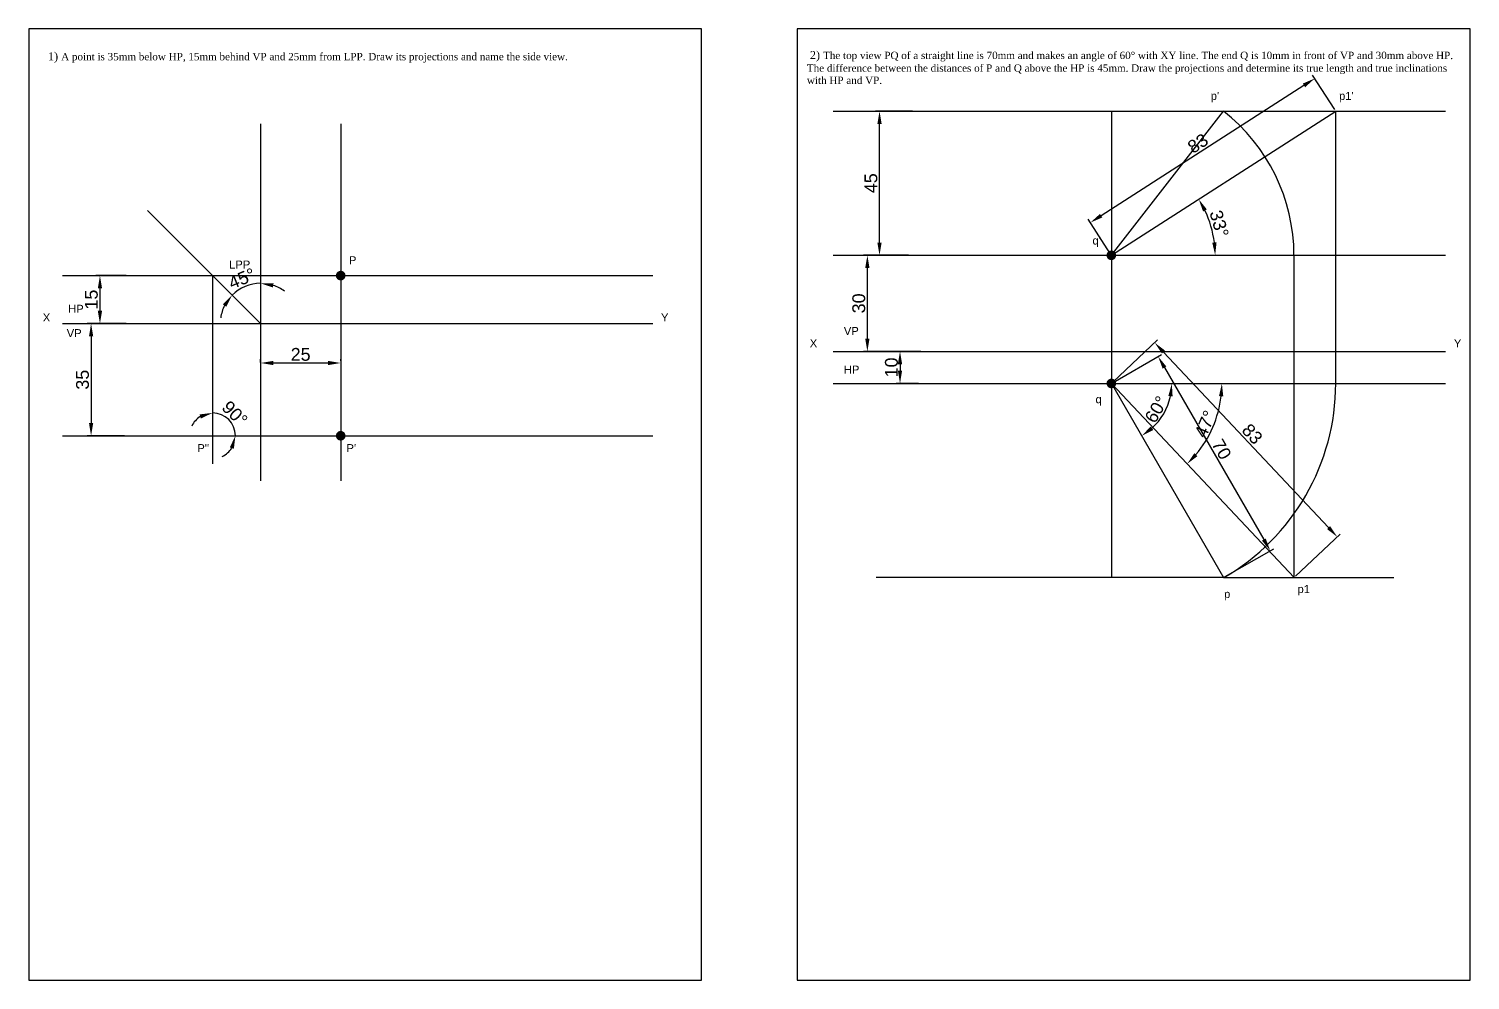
# Model space of a CAD drawing. Header units: millimetres. Extents: x 0 to 1139, y 0 to 297.
# Drawn here: x 0 to 449.9, y 0 to 297 of the extents above; entities that cross this region are included whole.
import ezdxf

# ---------------------------------------------------------------- set-up
doc = ezdxf.new("R2010")
doc.units = ezdxf.units.MM
doc.styles.get("Standard").update_dxf_attribs({"font": 'arial.ttf'})
doc.dimstyles.new('ISO-25', dxfattribs={"dimtxt": 4, "dimasz": 4, "dimexe": 1.25, "dimexo": 0.625, "dimtad": 1, "dimdec": 0, "dimtxsty": 'Standard', "dimcen": 2.5, "dimadec": 0, "dimazin": 0, "dimtfac": 1, "dimtdec": 0, "dimtmove": 0, "dimatfit": 3, "dimfxl": 1, "dimarcsym": 0})

# ---------------------------------------------------------------- blocks, each defined once
blk = doc.blocks.new('*D2')
at = {"color": 0, "lineweight": -2, "transparency": 16777216}
for p, q in [((30.33, 204.96), (18.18, 204.96)), ((19.43, 200.96), (19.43, 173.96)), ((29.87, 169.96), (18.18, 169.96))]:
    blk.add_line(p, q, dxfattribs=at)
at = {"color": 0, "transparency": 16777216}
for points in [[(18.77, 200.96), (20.1, 200.96), (19.43, 204.96)], [(18.77, 173.96), (20.1, 173.96), (19.43, 169.96)]]:
    blk.add_solid(points, dxfattribs=at)
at = {"layer": 'Defpoints', "color": 0, "transparency": 16777216}
for p in [(30.95, 204.96), (19.43, 169.96), (30.49, 169.96)]:
    blk.add_point(p, dxfattribs=at)
at = {"color": 0, "transparency": 16777216, "insert": (16.76, 187.46), "char_height": 4, "attachment_point": 5, "rotation": 90}
blk.add_mtext('35', dxfattribs=at)
blk = doc.blocks.new('*D3')
at = {"color": 0, "lineweight": -2, "transparency": 16777216}
for p, q in [((30.33, 219.96), (20.95, 219.96)), ((22.2, 215.96), (22.2, 208.96)), ((30.33, 204.96), (20.95, 204.96))]:
    blk.add_line(p, q, dxfattribs=at)
at = {"color": 0, "transparency": 16777216}
for points in [[(21.53, 215.96), (22.86, 215.96), (22.2, 219.96)], [(21.53, 208.96), (22.86, 208.96), (22.2, 204.96)]]:
    blk.add_solid(points, dxfattribs=at)
at = {"layer": 'Defpoints', "color": 0, "transparency": 16777216}
for p in [(30.95, 219.96), (22.2, 204.96), (30.95, 204.96)]:
    blk.add_point(p, dxfattribs=at)
at = {"color": 0, "transparency": 16777216, "insert": (19.53, 212.46), "char_height": 4, "attachment_point": 5, "rotation": 90}
blk.add_mtext('15', dxfattribs=at)
blk = doc.blocks.new('*D4')
at = {"color": 0, "lineweight": -2, "transparency": 16777216}
for p, q in [((72.34, 192.84), (72.34, 193.92)), ((97.34, 193.3), (97.34, 193.92)), ((93.34, 192.67), (76.34, 192.67))]:
    blk.add_line(p, q, dxfattribs=at)
at = {"color": 0, "transparency": 16777216}
for points in [[(76.34, 193.34), (76.34, 192.01), (72.34, 192.67)], [(93.34, 193.34), (93.34, 192.01), (97.34, 192.67)]]:
    blk.add_solid(points, dxfattribs=at)
at = {"layer": 'Defpoints', "color": 0, "transparency": 16777216}
for p in [(72.34, 192.67), (72.34, 192.21), (97.34, 192.67)]:
    blk.add_point(p, dxfattribs=at)
at = {"color": 0, "transparency": 16777216, "insert": (84.84, 195.34), "char_height": 4, "attachment_point": 5}
blk.add_mtext('25', dxfattribs=at)
blk = doc.blocks.new('*D5')
at = {"color": 0, "lineweight": -2, "transparency": 16777216}
for start, end in [(90, 135), (53.4278, 71.7139), (153.2861, 171.5722)]:
    blk.add_arc((72.34, 204.96), 12.59, start, end, dxfattribs=at)
at = {"color": 0, "transparency": 16777216}
for points in [[(76.18, 216.25), (76.4, 217.56), (72.34, 217.54)], [(60.56, 211), (61.64, 210.22), (63.44, 213.86)]]:
    blk.add_solid(points, dxfattribs=at)
at = {"layer": 'Defpoints', "color": 0, "transparency": 16777216}
for p in [(72.34, 267.29), (36.99, 240.31), (69.08, 217.11), (72.34, 204.96), (72.34, 155.89)]:
    blk.add_point(p, dxfattribs=at)
at = {"color": 0, "transparency": 16777216, "insert": (66.51, 219.04), "char_height": 4, "attachment_point": 5, "rotation": 22.5}
blk.add_mtext('45°', dxfattribs=at)
blk = doc.blocks.new('*D6')
at = {"color": 0, "lineweight": -2, "transparency": 16777216}
for start, end in [(122.5198, 155.0397), (0, 90), (294.9603, 327.4802)]:
    blk.add_arc((57.34, 169.96), 7.14, start, end, dxfattribs=at)
at = {"color": 0, "transparency": 16777216}
for points in [[(53.31, 176.62), (53.69, 175.34), (57.34, 177.1)], [(62.72, 166.3), (64, 165.93), (64.48, 169.96)]]:
    blk.add_solid(points, dxfattribs=at)
at = {"layer": 'Defpoints', "color": 0, "transparency": 16777216}
for p in [(57.34, 219.96), (63.53, 173.53), (10.51, 169.96), (194.8, 169.96), (57.34, 161.15)]:
    blk.add_point(p, dxfattribs=at)
at = {"color": 0, "transparency": 16777216, "insert": (64.28, 176.89), "char_height": 4, "attachment_point": 5, "rotation": 315}
blk.add_mtext('90°', dxfattribs=at)
blk = doc.blocks.new('*D7')
at = {"color": 0, "lineweight": -2, "transparency": 16777216}
for p, q in [((271.5, 226.29), (260.47, 226.29)), ((261.72, 200.29), (261.72, 222.29)), ((270.79, 196.29), (260.47, 196.29))]:
    blk.add_line(p, q, dxfattribs=at)
at = {"color": 0, "transparency": 16777216}
for points in [[(261.05, 222.29), (262.39, 222.29), (261.72, 226.29)], [(261.05, 200.29), (262.39, 200.29), (261.72, 196.29)]]:
    blk.add_solid(points, dxfattribs=at)
at = {"layer": 'Defpoints', "color": 0, "transparency": 16777216}
for p in [(261.72, 226.29), (272.13, 226.29), (271.42, 196.29)]:
    blk.add_point(p, dxfattribs=at)
at = {"color": 0, "transparency": 16777216, "insert": (259.05, 211.29), "char_height": 4, "attachment_point": 5, "rotation": 90}
blk.add_mtext('30', dxfattribs=at)
blk = doc.blocks.new('*D8')
at = {"color": 0, "lineweight": -2, "transparency": 16777216}
for p, q in [((275.76, 271.29), (264.26, 271.29)), ((265.51, 230.29), (265.51, 267.29)), ((274.58, 226.29), (264.26, 226.29))]:
    blk.add_line(p, q, dxfattribs=at)
at = {"color": 0, "transparency": 16777216}
for points in [[(264.84, 267.29), (266.18, 267.29), (265.51, 271.29)], [(264.84, 230.29), (266.18, 230.29), (265.51, 226.29)]]:
    blk.add_solid(points, dxfattribs=at)
at = {"layer": 'Defpoints', "color": 0, "transparency": 16777216}
for p in [(265.51, 271.29), (276.39, 271.29), (275.21, 226.29)]:
    blk.add_point(p, dxfattribs=at)
at = {"color": 0, "transparency": 16777216, "insert": (262.85, 248.79), "char_height": 4, "attachment_point": 5, "rotation": 90}
blk.add_mtext('45', dxfattribs=at)
blk = doc.blocks.new('*D9')
at = {"color": 0, "lineweight": -2, "transparency": 16777216}
for p, q in [((278.38, 196.29), (270.66, 196.29)), ((271.91, 192.29), (271.91, 190.29)), ((277.67, 186.29), (270.66, 186.29))]:
    blk.add_line(p, q, dxfattribs=at)
at = {"color": 0, "transparency": 16777216}
for points in [[(271.24, 192.29), (272.57, 192.29), (271.91, 196.29)], [(271.24, 190.29), (272.57, 190.29), (271.91, 186.29)]]:
    blk.add_solid(points, dxfattribs=at)
at = {"layer": 'Defpoints', "color": 0, "transparency": 16777216}
for p in [(279, 196.29), (271.91, 186.29), (278.29, 186.29)]:
    blk.add_point(p, dxfattribs=at)
at = {"color": 0, "transparency": 16777216, "insert": (269.24, 191.29), "char_height": 4, "attachment_point": 5, "rotation": 90}
blk.add_mtext('10', dxfattribs=at)
blk = doc.blocks.new('*D10')
at = {"color": 0, "lineweight": -2, "transparency": 16777216}
blk.add_arc((337.87, 186.29), 18.87, 312.1659, 347.8341, dxfattribs=at)
at = {"color": 0, "transparency": 16777216}
for points in [[(355.66, 182.38), (356.99, 182.24), (356.75, 186.29)], [(350.94, 171.76), (350.15, 172.83), (347.31, 169.94)]]:
    blk.add_solid(points, dxfattribs=at)
at = {"layer": 'Defpoints', "color": 0, "transparency": 16777216}
for p in [(251.07, 186.29), (337.87, 186.29), (442.19, 186.29), (352.33, 174.15), (372.87, 125.66)]:
    blk.add_point(p, dxfattribs=at)
at = {"color": 0, "transparency": 16777216, "insert": (351.91, 178.18), "char_height": 4, "attachment_point": 5, "rotation": 60}
blk.add_mtext('60°', dxfattribs=at)
blk = doc.blocks.new('*D11')
at = {"color": 0, "lineweight": -2, "transparency": 16777216}
for p, q in [((338.41, 186.6), (353.54, 195.33)), ((354.46, 191.24), (385.46, 137.55)), ((373.41, 125.98), (388.54, 134.71))]:
    blk.add_line(p, q, dxfattribs=at)
at = {"color": 0, "transparency": 16777216}
for points in [[(355.04, 191.58), (353.88, 190.91), (352.46, 194.71)], [(386.04, 137.88), (384.88, 137.22), (387.46, 134.09)]]:
    blk.add_solid(points, dxfattribs=at)
at = {"layer": 'Defpoints', "color": 0, "transparency": 16777216}
for p in [(337.87, 186.29), (387.46, 134.09), (372.87, 125.66)]:
    blk.add_point(p, dxfattribs=at)
at = {"color": 0, "transparency": 16777216, "insert": (372.27, 165.73), "char_height": 4, "attachment_point": 5, "rotation": 300}
blk.add_mtext('70', dxfattribs=at)
blk = doc.blocks.new('*D13')
at = {"color": 0, "lineweight": -2, "transparency": 16777216}
for p, q in [((397.99, 279.34), (334.68, 238.66)), ((407.58, 271.81), (400.68, 282.55)), ((337.54, 226.81), (330.64, 237.55))]:
    blk.add_line(p, q, dxfattribs=at)
at = {"color": 0, "transparency": 16777216}
for points in [[(397.63, 279.9), (398.35, 278.77), (401.36, 281.5)], [(334.32, 239.22), (335.04, 238.1), (331.31, 236.5)]]:
    blk.add_solid(points, dxfattribs=at)
at = {"layer": 'Defpoints', "color": 0, "transparency": 16777216}
for p in [(407.92, 271.29), (331.31, 236.5), (337.87, 226.29)]:
    blk.add_point(p, dxfattribs=at)
at = {"color": 0, "transparency": 16777216, "insert": (364.89, 261.24), "char_height": 4, "attachment_point": 5, "rotation": 32.7192}
blk.add_mtext('83', dxfattribs=at)
blk = doc.blocks.new('*D14')
at = {"color": 0, "lineweight": -2, "transparency": 16777216}
for p, q in [((338.33, 186.71), (352.31, 199.86)), ((354.14, 196.09), (405.66, 141.3)), ((395.33, 126.09), (409.31, 139.24))]:
    blk.add_line(p, q, dxfattribs=at)
at = {"color": 0, "transparency": 16777216}
for points in [[(354.63, 196.55), (353.65, 195.63), (351.4, 199.01)], [(406.15, 141.75), (405.18, 140.84), (408.4, 138.38)]]:
    blk.add_solid(points, dxfattribs=at)
at = {"layer": 'Defpoints', "color": 0, "transparency": 16777216}
for p in [(337.87, 186.29), (408.4, 138.38), (394.88, 125.66)]:
    blk.add_point(p, dxfattribs=at)
at = {"color": 0, "transparency": 16777216, "insert": (381.85, 170.52), "char_height": 4, "attachment_point": 5, "rotation": 313.2381}
blk.add_mtext('83', dxfattribs=at)
blk = doc.blocks.new('*D15')
at = {"color": 0, "lineweight": -2, "transparency": 16777216}
blk.add_arc((337.87, 226.29), 32.4, 7.0772, 25.642, dxfattribs=at)
at = {"color": 0, "transparency": 16777216}
for points in [[(366.5, 239.98), (367.67, 240.63), (365.14, 243.8)], [(370.7, 230.32), (369.37, 230.24), (370.28, 226.29)]]:
    blk.add_solid(points, dxfattribs=at)
at = {"layer": 'Defpoints', "color": 0, "transparency": 16777216}
for p in [(407.92, 271.29), (369.69, 232.42), (251.07, 226.29), (337.87, 226.29), (442.19, 226.29)]:
    blk.add_point(p, dxfattribs=at)
at = {"color": 0, "transparency": 16777216, "insert": (371.53, 236.16), "char_height": 4, "attachment_point": 5, "rotation": 286.3596}
blk.add_mtext('33°', dxfattribs=at)
blk = doc.blocks.new('*D16')
at = {"color": 0, "lineweight": -2, "transparency": 16777216}
blk.add_arc((337.87, 186.29), 34.5, 319.8855, 353.3526, dxfattribs=at)
at = {"color": 0, "transparency": 16777216}
for points in [[(371.47, 182.33), (372.8, 182.25), (372.37, 186.29)], [(364.74, 163.6), (363.77, 164.52), (361.5, 161.15)]]:
    blk.add_solid(points, dxfattribs=at)
at = {"layer": 'Defpoints', "color": 0, "transparency": 16777216}
for p in [(251.07, 186.29), (337.87, 186.29), (442.19, 186.29), (367.39, 168.43), (394.88, 125.66)]:
    blk.add_point(p, dxfattribs=at)
at = {"color": 0, "transparency": 16777216, "insert": (367.13, 173.64), "char_height": 4, "attachment_point": 5, "rotation": 66.6191}
blk.add_mtext('47°', dxfattribs=at)

msp = doc.modelspace()

# ---------------------------------------------------------------- linework, layer by layer
for p, q in [((251.07, 271.29), (442.19, 271.29)), ((337.87, 271.29), (337.87, 125.66)), ((337.87, 226.29), (407.92, 271.29)), ((407.92, 186.29), (407.92, 271.29)), ((72.34, 267.29), (72.34, 155.89)), ((97.34, 267.29), (97.34, 155.89)), ((72.34, 204.96), (36.99, 240.31)), ((251.07, 226.29), (442.19, 226.29)), ((394.88, 125.66), (394.88, 226.29)), ((10.51, 219.96), (194.8, 219.96)), ((57.34, 219.96), (57.34, 161.15)), ((10.51, 204.96), (194.8, 204.96)), ((251.07, 196.29), (442.19, 196.29)), ((251.07, 186.29), (442.19, 186.29)), ((337.87, 186.29), (394.88, 125.66)), ((10.51, 169.96), (194.8, 169.96)), ((372.87, 125.66), (264.48, 125.66)), ((372.87, 125.66), (426.06, 125.66))]:
    msp.add_line(p, q)
at = {"lineweight": 30}
for p, q in [((337.87, 226.29), (372.86, 271.29)), ((337.87, 186.29), (372.87, 125.66))]:
    msp.add_line(p, q, dxfattribs=at)
for points in [[(0, 0), (210, 0), (210, 297), (0, 297)], [(239.86, 0), (449.86, 0), (449.86, 297), (239.86, 297)]]:
    msp.add_lwpolyline(points, close=True)
at = {"const_width": 1.5}
for points in [[(337.12, 226.29, 1), (338.62, 226.29, 1)], [(96.59, 219.96, 1), (98.09, 219.96, 1)], [(337.12, 186.29, 1), (338.62, 186.29, 1)], [(96.59, 169.96, 1), (98.09, 169.96, 1)]]:
    msp.add_lwpolyline(points, format="xyb", close=True, dxfattribs=at)
for centre, radius, start, end in [((337.87, 226.29), 57, 360, 52.1316), ((337.87, 186.29), 70.04, 300.061, 0)]:
    msp.add_arc(centre, radius, start, end)

# ---------------------------------------------------------------- texts
at = {"char_height": 2.5, "attachment_point": 1}
for s, width, insert in [('{\\fTimes New Roman|b0|i0|c0|p18;\\P1) \\H0.91667x;A point is 35mm below HP, 15mm behind VP and 25mm from LPP. Draw its projections and name the side view. }', 198.5078, (6, 293.85)), ('{\\fTimes New Roman|b0|i0|c0|p18;\\P 2) \\H0.91667x;The top view PQ of a straight line is 70mm and makes an angle of 60° with XY line. The end Q is 10mm in front of VP and 30mm above HP. The difference between the distances of P and Q above the HP is 45mm. Draw the projections and determine its true length and true inclinations with HP and VP. }', 201.4102, (242.85, 294.23)), ("p'", 4.9672, (368.9, 277.31)), ("p1'", 4.9672, (408.95, 277.31)), ("q'", 4.9672, (331.99, 232.15)), ('P', 5.4671, (99.91, 226.01)), ('LPP', 5.4671, (62.51, 224.67)), ('X', 5.4671, (4.36, 208.14)), ('HP', 5.4671, (12.29, 210.84)), ('Y', 5.4671, (197.3, 208.14)), ('VP', 5.4671, (11.83, 203.24)), ('VP', 4.9672, (254.38, 203.91)), ('X', 4.9672, (243.74, 200.07)), ('Y', 4.9672, (444.79, 200.07)), ('HP', 4.9672, (254.38, 191.86)), ('q', 4.9672, (332.93, 182.61)), ("P''", 5.4671, (52.6, 167.34)), ("P'", 5.4671, (99.15, 167.34)), ('p1', 4.9672, (395.97, 123.35)), ('p', 4.9672, (373.06, 121.81))]:
    msp.add_mtext_dynamic_manual_height_columns(s, width=width, gutter_width=12.5, heights=[0], dxfattribs=dict(at, insert=insert))

# ---------------------------------------------------------------- dimensions: what is measured, and where the dimension line sits
for p1, p2, distance, picture, middle in [((407.92, 271.29), (337.87, 226.29), -12.14, '*D13', (364.89, 261.24)), ((337.87, 186.29), (394.88, 125.66), 18.57, '*D14', (381.85, 170.52)), ((337.87, 186.29), (372.87, 125.66), 16.85, '*D11', (372.27, 165.73))]:
    dim = msp.add_aligned_dim(p1=p1, p2=p2, distance=distance, dimstyle='ISO-25')
    dim.commit()
    dim.dimension.update_dxf_attribs({"geometry": picture, "text_midpoint": middle})
for base, line1, line2, picture, middle in [((369.69, 232.42), ((251.07, 226.29), (442.19, 226.29)), ((337.87, 226.29), (407.92, 271.29)), '*D15', (371.53, 236.16)), ((69.08, 217.11), ((72.34, 267.29), (72.34, 155.89)), ((72.34, 204.96), (36.99, 240.31)), '*D5', (66.51, 219.04)), ((63.53, 173.53), ((10.51, 169.96), (194.8, 169.96)), ((57.34, 219.96), (57.34, 161.15)), '*D6', (64.28, 176.89)), ((352.33, 174.15), ((337.87, 186.29), (372.87, 125.66)), ((251.07, 186.29), (442.19, 186.29)), '*D10', (351.91, 178.18)), ((367.39, 168.43), ((251.07, 186.29), (442.19, 186.29)), ((337.87, 186.29), (394.88, 125.66)), '*D16', (367.13, 173.64))]:
    dim = msp.add_angular_dim_2l(base=base, line1=line1, line2=line2, dimstyle='ISO-25')
    dim.commit()
    dim.dimension.update_dxf_attribs({"geometry": picture, "text_midpoint": middle})
for base, p1, p2, picture, middle in [((265.51, 271.29), (275.21, 226.29), (276.39, 271.29), '*D8', (262.85, 248.79)), ((261.72, 226.29), (271.42, 196.29), (272.13, 226.29), '*D7', (259.05, 211.29)), ((22.2, 204.96), (30.95, 219.96), (30.95, 204.96), '*D3', (19.53, 212.46)), ((19.43, 169.96), (30.95, 204.96), (30.49, 169.96), '*D2', (16.76, 187.46)), ((271.91, 186.29), (279, 196.29), (278.29, 186.29), '*D9', (269.24, 191.29))]:
    dim = msp.add_linear_dim(base=base, p1=p1, p2=p2, angle=90, dimstyle='ISO-25')
    dim.commit()
    dim.dimension.update_dxf_attribs({"geometry": picture, "text_midpoint": middle})
dim = msp.add_linear_dim(base=(72.34, 192.67), p1=(97.34, 192.67), p2=(72.34, 192.21), dimstyle='ISO-25')
dim.commit()
dim.dimension.update_dxf_attribs({"geometry": '*D4', "text_midpoint": (84.84, 195.34)})

doc.saveas('drawing.dxf')
